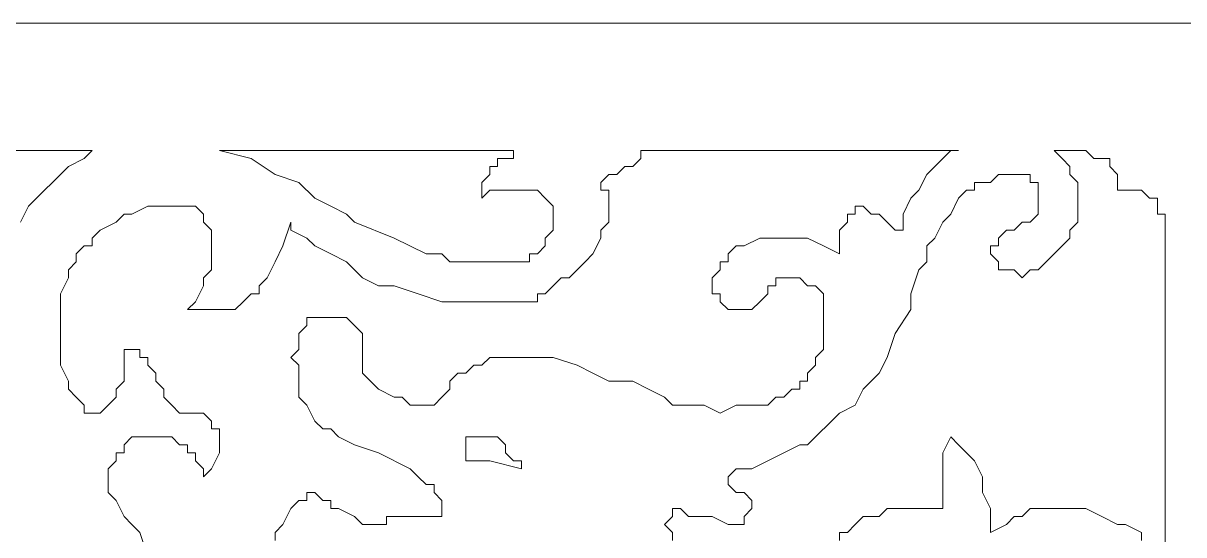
# Model space of a CAD drawing. Extents: x -66030 to 95157, y -13132 to 45879.
# Drawn here: x -61371 to -60801, y 8812 to 9063 of the extents above; entities that cross this region are included whole.
import ezdxf

# ---------------------------------------------------------------- set-up
doc = ezdxf.new("R2010")
doc.units = 0
doc.header["$LTSCALE"] = 100
doc.header["$MEASUREMENT"] = 0
doc.layers.get('0').update_dxf_attribs({"linetype": 'CONTINUOUS'})

msp = doc.modelspace()

# ---------------------------------------------------------------- linework, layer by layer
at = {"lineweight": 0}
for points in [[(-60743.21, 9063.17), (-62168.88, 9063.17)], [(-60743.21, 9063.17), (-62168.88, 9063.17)], [(-61571.27, 9000.67), (-61336.91, 9000.67), (-61336.91, 9000.67), (-61340.82, 8996.77), (-61348.63, 8992.86), (-61352.54, 8988.96), (-61356.44, 8985.05), (-61360.35, 8981.15), (-61364.25, 8977.24), (-61368.16, 8973.33), (-61372.07, 8965.52)], [(-61571.27, 9000.67), (-61336.91, 9000.67), (-61336.91, 9000.67), (-61340.82, 8996.77), (-61348.63, 8992.86), (-61352.54, 8988.96), (-61356.44, 8985.05), (-61360.35, 8981.15), (-61364.25, 8977.24), (-61368.16, 8973.33), (-61372.07, 8965.52)], [(-61309.57, 8801.47), (-61313.48, 8813.19), (-61317.38, 8817.09), (-61321.29, 8821), (-61325.19, 8828.81), (-61329.1, 8832.72), (-61329.1, 8836.62), (-61329.1, 8840.53), (-61329.1, 8844.44), (-61325.19, 8848.34), (-61325.19, 8852.25), (-61321.29, 8852.25), (-61321.29, 8856.15), (-61317.38, 8860.06), (-61313.48, 8860.06), (-61309.57, 8860.06), (-61305.66, 8860.06), (-61301.76, 8860.06), (-61301.76, 8860.06), (-61297.85, 8860.06), (-61293.95, 8856.15), (-61290.04, 8856.15), (-61290.04, 8852.25), (-61286.13, 8852.25), (-61286.13, 8848.34), (-61282.23, 8844.44), (-61282.23, 8840.53), (-61278.32, 8844.44), (-61278.32, 8844.44), (-61274.42, 8852.25), (-61274.42, 8856.15), (-61274.42, 8856.15), (-61274.42, 8860.06), (-61274.42, 8863.97), (-61278.32, 8863.97), (-61278.32, 8867.87), (-61278.32, 8867.87), (-61282.23, 8871.78), (-61286.13, 8871.78), (-61293.95, 8871.78), (-61297.85, 8875.68), (-61301.76, 8879.59), (-61301.76, 8883.5), (-61305.66, 8887.4), (-61305.66, 8891.31), (-61309.57, 8895.21), (-61309.57, 8899.12), (-61313.48, 8899.12), (-61313.48, 8903.03), (-61317.38, 8903.03), (-61321.29, 8903.03), (-61321.29, 8899.12), (-61321.29, 8895.21), (-61321.29, 8891.31), (-61321.29, 8887.4), (-61325.19, 8883.5), (-61325.19, 8879.59), (-61329.1, 8875.68), (-61329.1, 8875.68), (-61333.01, 8871.78), (-61336.91, 8871.78), (-61336.91, 8871.78), (-61340.82, 8871.78), (-61340.82, 8875.68), (-61344.72, 8879.59), (-61344.72, 8879.59), (-61348.63, 8883.5), (-61348.63, 8887.4), (-61352.54, 8895.21), (-61352.54, 8899.12), (-61352.54, 8906.93), (-61352.54, 8914.74), (-61352.54, 8922.56), (-61352.54, 8930.37), (-61348.63, 8938.18), (-61348.63, 8942.09), (-61344.72, 8945.99), (-61344.72, 8949.9), (-61340.82, 8953.8), (-61336.91, 8953.8), (-61336.91, 8957.71), (-61333.01, 8961.62), (-61325.19, 8965.52), (-61321.29, 8969.43), (-61317.38, 8969.43), (-61309.57, 8973.33), (-61301.76, 8973.33), (-61293.95, 8973.33), (-61286.13, 8973.33), (-61286.13, 8973.33), (-61282.23, 8969.43), (-61282.23, 8965.52), (-61278.32, 8961.62), (-61278.32, 8957.71), (-61278.32, 8953.8), (-61278.32, 8953.8), (-61278.32, 8949.9), (-61278.32, 8942.09), (-61282.23, 8938.18), (-61282.23, 8934.27), (-61286.13, 8926.46), (-61290.04, 8922.56), (-61290.04, 8922.56), (-61286.13, 8922.56), (-61282.23, 8922.56), (-61278.32, 8922.56), (-61274.42, 8922.56), (-61270.51, 8922.56), (-61266.6, 8922.56), (-61262.7, 8926.46), (-61258.79, 8930.37), (-61254.89, 8930.37), (-61254.89, 8934.27), (-61250.98, 8938.18), (-61247.08, 8945.99), (-61243.17, 8953.8), (-61239.26, 8965.52), (-61239.26, 8961.62), (-61231.45, 8957.71), (-61227.55, 8953.8), (-61219.73, 8949.9), (-61211.92, 8945.99), (-61204.11, 8938.18), (-61196.3, 8934.27), (-61188.49, 8934.27), (-61176.77, 8930.37), (-61165.05, 8926.46), (-61153.33, 8926.46), (-61149.43, 8926.46), (-61145.52, 8926.46), (-61137.71, 8926.46), (-61129.9, 8926.46), (-61125.99, 8926.46), (-61118.18, 8926.46), (-61118.18, 8930.37), (-61114.27, 8930.37), (-61106.46, 8938.18), (-61102.55, 8938.18), (-61098.65, 8942.09), (-61094.74, 8945.99), (-61090.84, 8949.9), (-61086.93, 8957.71), (-61086.93, 8961.62), (-61083.02, 8965.52), (-61083.02, 8969.43), (-61083.02, 8973.33), (-61083.02, 8977.24), (-61083.02, 8981.15), (-61086.93, 8981.15), (-61086.93, 8985.05), (-61083.02, 8988.96), (-61079.12, 8988.96), (-61079.12, 8988.96), (-61075.21, 8992.86), (-61071.31, 8992.86), (-61071.31, 8992.86), (-61067.4, 8996.77), (-61067.4, 8996.77), (-61067.4, 9000.67), (-61067.4, 9000.67), (-60911.16, 9000.67), (-60911.16, 9000.67), (-60915.07, 9000.67), (-60918.97, 8996.77), (-60922.88, 8992.86), (-60926.79, 8988.96), (-60930.69, 8981.15), (-60934.6, 8977.24), (-60938.5, 8969.43), (-60938.5, 8961.62), (-60942.41, 8961.62), (-60946.32, 8965.52), (-60950.22, 8969.43), (-60950.22, 8969.43), (-60954.13, 8969.43), (-60958.03, 8973.33), (-60958.03, 8973.33), (-60961.94, 8973.33), (-60961.94, 8969.43), (-60965.85, 8969.43), (-60965.85, 8969.43), (-60965.85, 8965.52), (-60969.75, 8961.62), (-60969.75, 8957.71), (-60969.75, 8949.9), (-60969.75, 8949.9), (-60977.56, 8953.8), (-60985.38, 8957.71), (-60989.28, 8957.71), (-60993.19, 8957.71), (-61001, 8957.71), (-61004.91, 8957.71), (-61008.81, 8957.71), (-61016.62, 8953.8), (-61016.62, 8953.8), (-61020.53, 8953.8), (-61024.43, 8949.9), (-61024.43, 8945.99), (-61028.34, 8945.99), (-61028.34, 8942.09), (-61032.25, 8938.18), (-61032.25, 8934.27), (-61032.25, 8930.37), (-61028.34, 8930.37), (-61028.34, 8926.46), (-61028.34, 8926.46), (-61024.43, 8922.56), (-61024.43, 8922.56), (-61020.53, 8922.56), (-61020.53, 8922.56), (-61016.62, 8922.56), (-61012.72, 8922.56), (-61012.72, 8922.56), (-61008.81, 8926.46), (-61004.91, 8930.37), (-61004.91, 8934.27), (-61001, 8934.27), (-61001, 8934.27), (-61001, 8938.18), (-60997.09, 8938.18), (-60993.19, 8938.18), (-60993.19, 8938.18), (-60989.28, 8938.18), (-60985.38, 8934.27), (-60981.47, 8934.27), (-60977.56, 8930.37), (-60977.56, 8926.46), (-60977.56, 8922.56), (-60977.56, 8918.65), (-60977.56, 8914.74), (-60977.56, 8906.93), (-60977.56, 8903.03), (-60981.47, 8899.12), (-60981.47, 8895.21), (-60985.38, 8891.31), (-60985.38, 8887.4), (-60989.28, 8887.4), (-60989.28, 8883.5), (-60993.19, 8883.5), (-60997.09, 8879.59), (-61001, 8879.59), (-61004.91, 8875.68), (-61008.81, 8875.68), (-61016.62, 8875.68), (-61020.53, 8875.68), (-61028.34, 8871.78), (-61036.15, 8875.68), (-61040.06, 8875.68), (-61051.78, 8875.68), (-61055.68, 8879.59), (-61063.49, 8883.5), (-61071.31, 8887.4), (-61083.02, 8887.4), (-61090.84, 8891.31), (-61098.65, 8895.21), (-61110.37, 8899.12), (-61118.18, 8899.12), (-61125.99, 8899.12), (-61129.9, 8899.12), (-61133.8, 8899.12), (-61137.71, 8899.12), (-61141.61, 8899.12), (-61145.52, 8895.21), (-61149.43, 8895.21), (-61153.33, 8891.31), (-61157.24, 8891.31), (-61161.14, 8887.4), (-61161.14, 8883.5), (-61165.05, 8879.59), (-61165.05, 8879.59), (-61165.05, 8879.59), (-61168.96, 8875.68), (-61168.96, 8875.68), (-61172.86, 8875.68), (-61176.77, 8875.68), (-61180.67, 8875.68), (-61180.67, 8875.68), (-61184.58, 8879.59), (-61188.49, 8879.59), (-61196.3, 8883.5), (-61200.2, 8887.4), (-61204.11, 8891.31), (-61204.11, 8891.31), (-61204.11, 8899.12), (-61204.11, 8903.03), (-61204.11, 8906.93), (-61204.11, 8910.84), (-61208.02, 8914.74), (-61208.02, 8914.74), (-61211.92, 8918.65), (-61211.92, 8918.65), (-61215.83, 8918.65), (-61219.73, 8918.65), (-61223.64, 8918.65), (-61231.45, 8918.65), (-61231.45, 8914.74), (-61231.45, 8914.74), (-61235.36, 8910.84), (-61235.36, 8903.03), (-61235.36, 8903.03), (-61239.26, 8899.12), (-61235.36, 8895.21), (-61235.36, 8887.4), (-61235.36, 8883.5), (-61235.36, 8879.59), (-61231.45, 8875.68), (-61227.55, 8867.87), (-61227.55, 8867.87), (-61223.64, 8863.97), (-61219.73, 8863.97), (-61215.83, 8860.06), (-61208.02, 8856.15), (-61196.3, 8852.25), (-61180.67, 8844.44), (-61180.67, 8844.44), (-61176.77, 8840.53), (-61172.86, 8836.62), (-61168.96, 8836.62), (-61168.96, 8832.72), (-61168.96, 8832.72), (-61165.05, 8828.81), (-61165.05, 8828.81), (-61165.05, 8824.91), (-61165.05, 8821), (-61165.05, 8821), (-61168.96, 8821), (-61172.86, 8821), (-61176.77, 8821), (-61180.67, 8821), (-61184.58, 8821), (-61188.49, 8821), (-61192.39, 8821), (-61192.39, 8817.09), (-61192.39, 8817.09), (-61196.3, 8817.09), (-61196.3, 8817.09), (-61200.2, 8817.09), (-61204.11, 8817.09), (-61208.02, 8821), (-61215.83, 8824.91), (-61215.83, 8824.91), (-61219.73, 8824.91), (-61219.73, 8828.81), (-61219.73, 8828.81), (-61223.64, 8828.81), (-61223.64, 8828.81), (-61227.55, 8832.72), (-61231.45, 8832.72), (-61231.45, 8828.81), (-61235.36, 8828.81), (-61239.26, 8824.91), (-61239.26, 8824.91), (-61243.17, 8817.09), (-61247.08, 8813.19), (-61247.08, 8813.19), (-61247.08, 8809.28)], [(-61309.57, 8801.47), (-61313.48, 8813.19), (-61317.38, 8817.09), (-61321.29, 8821), (-61325.19, 8828.81), (-61329.1, 8832.72), (-61329.1, 8836.62), (-61329.1, 8840.53), (-61329.1, 8844.44), (-61325.19, 8848.34), (-61325.19, 8852.25), (-61321.29, 8852.25), (-61321.29, 8856.15), (-61317.38, 8860.06), (-61313.48, 8860.06), (-61309.57, 8860.06), (-61305.66, 8860.06), (-61301.76, 8860.06), (-61301.76, 8860.06), (-61297.85, 8860.06), (-61293.95, 8856.15), (-61290.04, 8856.15), (-61290.04, 8852.25), (-61286.13, 8852.25), (-61286.13, 8848.34), (-61282.23, 8844.44), (-61282.23, 8840.53), (-61278.32, 8844.44), (-61278.32, 8844.44), (-61274.42, 8852.25), (-61274.42, 8856.15), (-61274.42, 8856.15), (-61274.42, 8860.06), (-61274.42, 8863.97), (-61278.32, 8863.97), (-61278.32, 8867.87), (-61278.32, 8867.87), (-61282.23, 8871.78), (-61286.13, 8871.78), (-61293.95, 8871.78), (-61297.85, 8875.68), (-61301.76, 8879.59), (-61301.76, 8883.5), (-61305.66, 8887.4), (-61305.66, 8891.31), (-61309.57, 8895.21), (-61309.57, 8899.12), (-61313.48, 8899.12), (-61313.48, 8903.03), (-61317.38, 8903.03), (-61321.29, 8903.03), (-61321.29, 8899.12), (-61321.29, 8895.21), (-61321.29, 8891.31), (-61321.29, 8887.4), (-61325.19, 8883.5), (-61325.19, 8879.59), (-61329.1, 8875.68), (-61329.1, 8875.68), (-61333.01, 8871.78), (-61336.91, 8871.78), (-61336.91, 8871.78), (-61340.82, 8871.78), (-61340.82, 8875.68), (-61344.72, 8879.59), (-61344.72, 8879.59), (-61348.63, 8883.5), (-61348.63, 8887.4), (-61352.54, 8895.21), (-61352.54, 8899.12), (-61352.54, 8906.93), (-61352.54, 8914.74), (-61352.54, 8922.56), (-61352.54, 8930.37), (-61348.63, 8938.18), (-61348.63, 8942.09), (-61344.72, 8945.99), (-61344.72, 8949.9), (-61340.82, 8953.8), (-61336.91, 8953.8), (-61336.91, 8957.71), (-61333.01, 8961.62), (-61325.19, 8965.52), (-61321.29, 8969.43), (-61317.38, 8969.43), (-61309.57, 8973.33), (-61301.76, 8973.33), (-61293.95, 8973.33), (-61286.13, 8973.33), (-61286.13, 8973.33), (-61282.23, 8969.43), (-61282.23, 8965.52), (-61278.32, 8961.62), (-61278.32, 8957.71), (-61278.32, 8953.8), (-61278.32, 8953.8), (-61278.32, 8949.9), (-61278.32, 8942.09), (-61282.23, 8938.18), (-61282.23, 8934.27), (-61286.13, 8926.46), (-61290.04, 8922.56), (-61290.04, 8922.56), (-61286.13, 8922.56), (-61282.23, 8922.56), (-61278.32, 8922.56), (-61274.42, 8922.56), (-61270.51, 8922.56), (-61266.6, 8922.56), (-61262.7, 8926.46), (-61258.79, 8930.37), (-61254.89, 8930.37), (-61254.89, 8934.27), (-61250.98, 8938.18), (-61247.08, 8945.99), (-61243.17, 8953.8), (-61239.26, 8965.52), (-61239.26, 8961.62), (-61231.45, 8957.71), (-61227.55, 8953.8), (-61219.73, 8949.9), (-61211.92, 8945.99), (-61204.11, 8938.18), (-61196.3, 8934.27), (-61188.49, 8934.27), (-61176.77, 8930.37), (-61165.05, 8926.46), (-61153.33, 8926.46), (-61149.43, 8926.46), (-61145.52, 8926.46), (-61137.71, 8926.46), (-61129.9, 8926.46), (-61125.99, 8926.46), (-61118.18, 8926.46), (-61118.18, 8930.37), (-61114.27, 8930.37), (-61106.46, 8938.18), (-61102.55, 8938.18), (-61098.65, 8942.09), (-61094.74, 8945.99), (-61090.84, 8949.9), (-61086.93, 8957.71), (-61086.93, 8961.62), (-61083.02, 8965.52), (-61083.02, 8969.43), (-61083.02, 8973.33), (-61083.02, 8977.24), (-61083.02, 8981.15), (-61086.93, 8981.15), (-61086.93, 8985.05), (-61083.02, 8988.96), (-61079.12, 8988.96), (-61079.12, 8988.96), (-61075.21, 8992.86), (-61071.31, 8992.86), (-61071.31, 8992.86), (-61067.4, 8996.77), (-61067.4, 8996.77), (-61067.4, 9000.67), (-61067.4, 9000.67), (-60911.16, 9000.67), (-60911.16, 9000.67), (-60915.07, 9000.67), (-60918.97, 8996.77), (-60922.88, 8992.86), (-60926.79, 8988.96), (-60930.69, 8981.15), (-60934.6, 8977.24), (-60938.5, 8969.43), (-60938.5, 8961.62), (-60942.41, 8961.62), (-60946.32, 8965.52), (-60950.22, 8969.43), (-60950.22, 8969.43), (-60954.13, 8969.43), (-60958.03, 8973.33), (-60958.03, 8973.33), (-60961.94, 8973.33), (-60961.94, 8969.43), (-60965.85, 8969.43), (-60965.85, 8969.43), (-60965.85, 8965.52), (-60969.75, 8961.62), (-60969.75, 8957.71), (-60969.75, 8949.9), (-60969.75, 8949.9), (-60977.56, 8953.8), (-60985.38, 8957.71), (-60989.28, 8957.71), (-60993.19, 8957.71), (-61001, 8957.71), (-61004.91, 8957.71), (-61008.81, 8957.71), (-61016.62, 8953.8), (-61016.62, 8953.8), (-61020.53, 8953.8), (-61024.43, 8949.9), (-61024.43, 8945.99), (-61028.34, 8945.99), (-61028.34, 8942.09), (-61032.25, 8938.18), (-61032.25, 8934.27), (-61032.25, 8930.37), (-61028.34, 8930.37), (-61028.34, 8926.46), (-61028.34, 8926.46), (-61024.43, 8922.56), (-61024.43, 8922.56), (-61020.53, 8922.56), (-61020.53, 8922.56), (-61016.62, 8922.56), (-61012.72, 8922.56), (-61012.72, 8922.56), (-61008.81, 8926.46), (-61004.91, 8930.37), (-61004.91, 8934.27), (-61001, 8934.27), (-61001, 8934.27), (-61001, 8938.18), (-60997.09, 8938.18), (-60993.19, 8938.18), (-60993.19, 8938.18), (-60989.28, 8938.18), (-60985.38, 8934.27), (-60981.47, 8934.27), (-60977.56, 8930.37), (-60977.56, 8926.46), (-60977.56, 8922.56), (-60977.56, 8918.65), (-60977.56, 8914.74), (-60977.56, 8906.93), (-60977.56, 8903.03), (-60981.47, 8899.12), (-60981.47, 8895.21), (-60985.38, 8891.31), (-60985.38, 8887.4), (-60989.28, 8887.4), (-60989.28, 8883.5), (-60993.19, 8883.5), (-60997.09, 8879.59), (-61001, 8879.59), (-61004.91, 8875.68), (-61008.81, 8875.68), (-61016.62, 8875.68), (-61020.53, 8875.68), (-61028.34, 8871.78), (-61036.15, 8875.68), (-61040.06, 8875.68), (-61051.78, 8875.68), (-61055.68, 8879.59), (-61063.49, 8883.5), (-61071.31, 8887.4), (-61083.02, 8887.4), (-61090.84, 8891.31), (-61098.65, 8895.21), (-61110.37, 8899.12), (-61118.18, 8899.12), (-61125.99, 8899.12), (-61129.9, 8899.12), (-61133.8, 8899.12), (-61137.71, 8899.12), (-61141.61, 8899.12), (-61145.52, 8895.21), (-61149.43, 8895.21), (-61153.33, 8891.31), (-61157.24, 8891.31), (-61161.14, 8887.4), (-61161.14, 8883.5), (-61165.05, 8879.59), (-61165.05, 8879.59), (-61165.05, 8879.59), (-61168.96, 8875.68), (-61168.96, 8875.68), (-61172.86, 8875.68), (-61176.77, 8875.68), (-61180.67, 8875.68), (-61180.67, 8875.68), (-61184.58, 8879.59), (-61188.49, 8879.59), (-61196.3, 8883.5), (-61200.2, 8887.4), (-61204.11, 8891.31), (-61204.11, 8891.31), (-61204.11, 8899.12), (-61204.11, 8903.03), (-61204.11, 8906.93), (-61204.11, 8910.84), (-61208.02, 8914.74), (-61208.02, 8914.74), (-61211.92, 8918.65), (-61211.92, 8918.65), (-61215.83, 8918.65), (-61219.73, 8918.65), (-61223.64, 8918.65), (-61231.45, 8918.65), (-61231.45, 8914.74), (-61231.45, 8914.74), (-61235.36, 8910.84), (-61235.36, 8903.03), (-61235.36, 8903.03), (-61239.26, 8899.12), (-61235.36, 8895.21), (-61235.36, 8887.4), (-61235.36, 8883.5), (-61235.36, 8879.59), (-61231.45, 8875.68), (-61227.55, 8867.87), (-61227.55, 8867.87), (-61223.64, 8863.97), (-61219.73, 8863.97), (-61215.83, 8860.06), (-61208.02, 8856.15), (-61196.3, 8852.25), (-61180.67, 8844.44), (-61180.67, 8844.44), (-61176.77, 8840.53), (-61172.86, 8836.62), (-61168.96, 8836.62), (-61168.96, 8832.72), (-61168.96, 8832.72), (-61165.05, 8828.81), (-61165.05, 8828.81), (-61165.05, 8824.91), (-61165.05, 8821), (-61165.05, 8821), (-61168.96, 8821), (-61172.86, 8821), (-61176.77, 8821), (-61180.67, 8821), (-61184.58, 8821), (-61188.49, 8821), (-61192.39, 8821), (-61192.39, 8817.09), (-61192.39, 8817.09), (-61196.3, 8817.09), (-61196.3, 8817.09), (-61200.2, 8817.09), (-61204.11, 8817.09), (-61208.02, 8821), (-61215.83, 8824.91), (-61215.83, 8824.91), (-61219.73, 8824.91), (-61219.73, 8828.81), (-61219.73, 8828.81), (-61223.64, 8828.81), (-61223.64, 8828.81), (-61227.55, 8832.72), (-61231.45, 8832.72), (-61231.45, 8828.81), (-61235.36, 8828.81), (-61239.26, 8824.91), (-61239.26, 8824.91), (-61243.17, 8817.09), (-61247.08, 8813.19), (-61247.08, 8813.19), (-61247.08, 8809.28)], [(-61051.78, 8809.28), (-61051.78, 8813.19), (-61055.68, 8817.09), (-61055.68, 8817.09), (-61051.78, 8821), (-61051.78, 8821), (-61051.78, 8824.91), (-61047.87, 8824.91), (-61043.96, 8821), (-61036.15, 8821), (-61032.25, 8821), (-61024.43, 8817.09), (-61020.53, 8817.09), (-61020.53, 8817.09), (-61016.62, 8817.09), (-61016.62, 8821), (-61016.62, 8821), (-61012.72, 8824.91), (-61012.72, 8824.91), (-61012.72, 8824.91), (-61012.72, 8828.81), (-61012.72, 8828.81), (-61012.72, 8828.81), (-61016.62, 8832.72), (-61016.62, 8832.72), (-61020.53, 8832.72), (-61024.43, 8836.62), (-61024.43, 8836.62), (-61024.43, 8840.53), (-61024.43, 8840.53), (-61020.53, 8844.44), (-61016.62, 8844.44), (-61012.72, 8844.44), (-61004.91, 8848.34), (-61004.91, 8848.34), (-60997.09, 8852.25), (-60989.28, 8856.15), (-60985.38, 8856.15), (-60981.47, 8860.06), (-60973.66, 8867.87), (-60969.75, 8871.78), (-60961.94, 8875.68), (-60958.03, 8883.5), (-60950.22, 8891.31), (-60946.32, 8899.12), (-60942.41, 8910.84), (-60934.6, 8922.56), (-60934.6, 8922.56), (-60934.6, 8930.37), (-60930.69, 8942.09), (-60926.79, 8945.99), (-60926.79, 8953.8), (-60922.88, 8957.71), (-60918.97, 8965.52), (-60915.07, 8969.43), (-60911.16, 8977.24), (-60911.16, 8977.24), (-60907.26, 8981.15), (-60903.35, 8981.15), (-60903.35, 8985.05), (-60899.44, 8985.05), (-60895.54, 8985.05), (-60891.63, 8988.96), (-60887.73, 8988.96), (-60883.82, 8988.96), (-60879.91, 8988.96), (-60879.91, 8988.96), (-60876.01, 8988.96), (-60876.01, 8985.05), (-60872.1, 8985.05), (-60872.1, 8981.15), (-60872.1, 8981.15), (-60872.1, 8977.24), (-60872.1, 8973.33), (-60872.1, 8969.43), (-60876.01, 8965.52), (-60879.91, 8965.52), (-60883.82, 8961.62), (-60887.73, 8961.62), (-60891.63, 8957.71), (-60891.63, 8957.71), (-60891.63, 8953.8), (-60895.54, 8953.8), (-60895.54, 8949.9), (-60895.54, 8949.9), (-60891.63, 8945.99), (-60891.63, 8942.09), (-60891.63, 8942.09), (-60887.73, 8942.09), (-60883.82, 8942.09), (-60879.91, 8938.18), (-60876.01, 8942.09), (-60876.01, 8942.09), (-60872.1, 8942.09), (-60868.2, 8945.99), (-60864.29, 8949.9), (-60860.38, 8953.8), (-60856.48, 8957.71), (-60856.48, 8961.62), (-60856.48, 8961.62), (-60852.57, 8965.52), (-60852.57, 8969.43), (-60852.57, 8973.33), (-60852.57, 8973.33), (-60852.57, 8977.24), (-60852.57, 8981.15), (-60852.57, 8985.05), (-60856.48, 8988.96), (-60856.48, 8992.86), (-60860.38, 8996.77), (-60864.29, 9000.67), (-60856.48, 9000.67), (-60852.57, 9000.67), (-60848.67, 9000.67), (-60844.76, 8996.77), (-60840.85, 8996.77), (-60836.95, 8996.77), (-60836.95, 8992.86), (-60836.95, 8992.86), (-60833.04, 8988.96), (-60833.04, 8988.96), (-60833.04, 8985.05), (-60833.04, 8981.15), (-60833.04, 8981.15), (-60829.14, 8981.15), (-60825.23, 8981.15), (-60825.23, 8981.15), (-60821.32, 8981.15), (-60817.42, 8977.24), (-60817.42, 8977.24), (-60813.51, 8977.24), (-60813.51, 8973.33), (-60813.51, 8969.43), (-60809.61, 8969.43), (-60809.61, 8793.66)], [(-61051.78, 8809.28), (-61051.78, 8813.19), (-61055.68, 8817.09), (-61055.68, 8817.09), (-61051.78, 8821), (-61051.78, 8821), (-61051.78, 8824.91), (-61047.87, 8824.91), (-61043.96, 8821), (-61036.15, 8821), (-61032.25, 8821), (-61024.43, 8817.09), (-61020.53, 8817.09), (-61020.53, 8817.09), (-61016.62, 8817.09), (-61016.62, 8821), (-61016.62, 8821), (-61012.72, 8824.91), (-61012.72, 8824.91), (-61012.72, 8824.91), (-61012.72, 8828.81), (-61012.72, 8828.81), (-61012.72, 8828.81), (-61016.62, 8832.72), (-61016.62, 8832.72), (-61020.53, 8832.72), (-61024.43, 8836.62), (-61024.43, 8836.62), (-61024.43, 8840.53), (-61024.43, 8840.53), (-61020.53, 8844.44), (-61016.62, 8844.44), (-61012.72, 8844.44), (-61004.91, 8848.34), (-61004.91, 8848.34), (-60997.09, 8852.25), (-60989.28, 8856.15), (-60985.38, 8856.15), (-60981.47, 8860.06), (-60973.66, 8867.87), (-60969.75, 8871.78), (-60961.94, 8875.68), (-60958.03, 8883.5), (-60950.22, 8891.31), (-60946.32, 8899.12), (-60942.41, 8910.84), (-60934.6, 8922.56), (-60934.6, 8922.56), (-60934.6, 8930.37), (-60930.69, 8942.09), (-60926.79, 8945.99), (-60926.79, 8953.8), (-60922.88, 8957.71), (-60918.97, 8965.52), (-60915.07, 8969.43), (-60911.16, 8977.24), (-60911.16, 8977.24), (-60907.26, 8981.15), (-60903.35, 8981.15), (-60903.35, 8985.05), (-60899.44, 8985.05), (-60895.54, 8985.05), (-60891.63, 8988.96), (-60887.73, 8988.96), (-60883.82, 8988.96), (-60879.91, 8988.96), (-60879.91, 8988.96), (-60876.01, 8988.96), (-60876.01, 8985.05), (-60872.1, 8985.05), (-60872.1, 8981.15), (-60872.1, 8981.15), (-60872.1, 8977.24), (-60872.1, 8973.33), (-60872.1, 8969.43), (-60876.01, 8965.52), (-60879.91, 8965.52), (-60883.82, 8961.62), (-60887.73, 8961.62), (-60891.63, 8957.71), (-60891.63, 8957.71), (-60891.63, 8953.8), (-60895.54, 8953.8), (-60895.54, 8949.9), (-60895.54, 8949.9), (-60891.63, 8945.99), (-60891.63, 8942.09), (-60891.63, 8942.09), (-60887.73, 8942.09), (-60883.82, 8942.09), (-60879.91, 8938.18), (-60876.01, 8942.09), (-60876.01, 8942.09), (-60872.1, 8942.09), (-60868.2, 8945.99), (-60864.29, 8949.9), (-60860.38, 8953.8), (-60856.48, 8957.71), (-60856.48, 8961.62), (-60856.48, 8961.62), (-60852.57, 8965.52), (-60852.57, 8969.43), (-60852.57, 8973.33), (-60852.57, 8973.33), (-60852.57, 8977.24), (-60852.57, 8981.15), (-60852.57, 8985.05), (-60856.48, 8988.96), (-60856.48, 8992.86), (-60860.38, 8996.77), (-60864.29, 9000.67), (-60856.48, 9000.67), (-60852.57, 9000.67), (-60848.67, 9000.67), (-60844.76, 8996.77), (-60840.85, 8996.77), (-60836.95, 8996.77), (-60836.95, 8992.86), (-60836.95, 8992.86), (-60833.04, 8988.96), (-60833.04, 8988.96), (-60833.04, 8985.05), (-60833.04, 8981.15), (-60833.04, 8981.15), (-60829.14, 8981.15), (-60825.23, 8981.15), (-60825.23, 8981.15), (-60821.32, 8981.15), (-60817.42, 8977.24), (-60817.42, 8977.24), (-60813.51, 8977.24), (-60813.51, 8973.33), (-60813.51, 8969.43), (-60809.61, 8969.43), (-60809.61, 8793.66)], [(-60821.32, 8809.28), (-60821.32, 8813.19), (-60829.14, 8817.09), (-60833.04, 8817.09), (-60840.85, 8821), (-60848.67, 8824.91), (-60852.57, 8824.91), (-60856.48, 8824.91), (-60860.38, 8824.91), (-60868.2, 8824.91), (-60876.01, 8824.91), (-60879.91, 8821), (-60883.82, 8821), (-60887.73, 8817.09), (-60895.54, 8813.19), (-60895.54, 8821), (-60895.54, 8824.91), (-60899.44, 8832.72), (-60899.44, 8840.53), (-60903.35, 8848.34), (-60907.26, 8852.25), (-60911.16, 8856.15), (-60911.16, 8856.15), (-60915.07, 8860.06), (-60915.07, 8860.06), (-60918.97, 8852.25), (-60918.97, 8844.44), (-60918.97, 8836.62), (-60918.97, 8832.72), (-60918.97, 8824.91), (-60918.97, 8824.91), (-60926.79, 8824.91), (-60930.69, 8824.91), (-60934.6, 8824.91), (-60942.41, 8824.91), (-60946.32, 8824.91), (-60950.22, 8821), (-60954.13, 8821), (-60958.03, 8821), (-60961.94, 8817.09), (-60965.85, 8813.19), (-60969.75, 8813.19), (-60969.75, 8809.28)], [(-60821.32, 8809.28), (-60821.32, 8813.19), (-60829.14, 8817.09), (-60833.04, 8817.09), (-60840.85, 8821), (-60848.67, 8824.91), (-60852.57, 8824.91), (-60856.48, 8824.91), (-60860.38, 8824.91), (-60868.2, 8824.91), (-60876.01, 8824.91), (-60879.91, 8821), (-60883.82, 8821), (-60887.73, 8817.09), (-60895.54, 8813.19), (-60895.54, 8821), (-60895.54, 8824.91), (-60899.44, 8832.72), (-60899.44, 8840.53), (-60903.35, 8848.34), (-60907.26, 8852.25), (-60911.16, 8856.15), (-60911.16, 8856.15), (-60915.07, 8860.06), (-60915.07, 8860.06), (-60918.97, 8852.25), (-60918.97, 8844.44), (-60918.97, 8836.62), (-60918.97, 8832.72), (-60918.97, 8824.91), (-60918.97, 8824.91), (-60926.79, 8824.91), (-60930.69, 8824.91), (-60934.6, 8824.91), (-60942.41, 8824.91), (-60946.32, 8824.91), (-60950.22, 8821), (-60954.13, 8821), (-60958.03, 8821), (-60961.94, 8817.09), (-60965.85, 8813.19), (-60969.75, 8813.19), (-60969.75, 8809.28)]]:
    msp.add_lwpolyline(points, dxfattribs=at)
for points in [[(-61129.9, 9000.67), (-61129.9, 9000.67), (-61129.9, 8996.77), (-61129.9, 8996.77), (-61133.8, 8996.77), (-61137.71, 8996.77), (-61137.71, 8992.86), (-61141.61, 8992.86), (-61141.61, 8992.86), (-61141.61, 8988.96), (-61141.61, 8988.96), (-61145.52, 8985.05), (-61145.52, 8981.15), (-61145.52, 8977.24), (-61141.61, 8981.15), (-61133.8, 8981.15), (-61129.9, 8981.15), (-61125.99, 8981.15), (-61122.08, 8981.15), (-61122.08, 8981.15), (-61118.18, 8981.15), (-61114.27, 8977.24), (-61114.27, 8977.24), (-61110.37, 8973.33), (-61110.37, 8969.43), (-61110.37, 8965.52), (-61110.37, 8965.52), (-61110.37, 8961.62), (-61114.27, 8957.71), (-61114.27, 8953.8), (-61114.27, 8953.8), (-61118.18, 8949.9), (-61118.18, 8949.9), (-61122.08, 8949.9), (-61122.08, 8945.99), (-61125.99, 8945.99), (-61129.9, 8945.99), (-61129.9, 8945.99), (-61133.8, 8945.99), (-61137.71, 8945.99), (-61145.52, 8945.99), (-61149.43, 8945.99), (-61153.33, 8945.99), (-61161.14, 8945.99), (-61165.05, 8949.9), (-61172.86, 8949.9), (-61188.49, 8957.71), (-61208.02, 8965.52), (-61211.92, 8969.43), (-61219.73, 8973.33), (-61227.55, 8977.24), (-61235.36, 8985.05), (-61247.08, 8988.96), (-61258.79, 8996.77), (-61274.42, 9000.67), (-61129.9, 9000.67)], [(-61129.9, 9000.67), (-61129.9, 9000.67), (-61129.9, 8996.77), (-61129.9, 8996.77), (-61133.8, 8996.77), (-61137.71, 8996.77), (-61137.71, 8992.86), (-61141.61, 8992.86), (-61141.61, 8992.86), (-61141.61, 8988.96), (-61141.61, 8988.96), (-61145.52, 8985.05), (-61145.52, 8981.15), (-61145.52, 8977.24), (-61141.61, 8981.15), (-61133.8, 8981.15), (-61129.9, 8981.15), (-61125.99, 8981.15), (-61122.08, 8981.15), (-61122.08, 8981.15), (-61118.18, 8981.15), (-61114.27, 8977.24), (-61114.27, 8977.24), (-61110.37, 8973.33), (-61110.37, 8969.43), (-61110.37, 8965.52), (-61110.37, 8965.52), (-61110.37, 8961.62), (-61114.27, 8957.71), (-61114.27, 8953.8), (-61114.27, 8953.8), (-61118.18, 8949.9), (-61118.18, 8949.9), (-61122.08, 8949.9), (-61122.08, 8945.99), (-61125.99, 8945.99), (-61129.9, 8945.99), (-61129.9, 8945.99), (-61133.8, 8945.99), (-61137.71, 8945.99), (-61145.52, 8945.99), (-61149.43, 8945.99), (-61153.33, 8945.99), (-61161.14, 8945.99), (-61165.05, 8949.9), (-61172.86, 8949.9), (-61188.49, 8957.71), (-61208.02, 8965.52), (-61211.92, 8969.43), (-61219.73, 8973.33), (-61227.55, 8977.24), (-61235.36, 8985.05), (-61247.08, 8988.96), (-61258.79, 8996.77), (-61274.42, 9000.67), (-61129.9, 9000.67)], [(-61141.61, 8848.34), (-61125.99, 8844.44), (-61125.99, 8848.34), (-61129.9, 8848.34), (-61133.8, 8852.25), (-61133.8, 8856.15), (-61133.8, 8856.15), (-61137.71, 8860.06), (-61141.61, 8860.06), (-61141.61, 8860.06), (-61145.52, 8860.06), (-61149.43, 8860.06), (-61153.33, 8860.06), (-61153.33, 8860.06), (-61153.33, 8856.15), (-61153.33, 8856.15), (-61153.33, 8852.25), (-61153.33, 8852.25), (-61153.33, 8852.25), (-61153.33, 8848.34), (-61149.43, 8848.34), (-61149.43, 8848.34), (-61145.52, 8848.34), (-61141.61, 8848.34)], [(-61141.61, 8848.34), (-61125.99, 8844.44), (-61125.99, 8848.34), (-61129.9, 8848.34), (-61133.8, 8852.25), (-61133.8, 8856.15), (-61133.8, 8856.15), (-61137.71, 8860.06), (-61141.61, 8860.06), (-61141.61, 8860.06), (-61145.52, 8860.06), (-61149.43, 8860.06), (-61153.33, 8860.06), (-61153.33, 8860.06), (-61153.33, 8856.15), (-61153.33, 8856.15), (-61153.33, 8852.25), (-61153.33, 8852.25), (-61153.33, 8852.25), (-61153.33, 8848.34), (-61149.43, 8848.34), (-61149.43, 8848.34), (-61145.52, 8848.34), (-61141.61, 8848.34)]]:
    msp.add_lwpolyline(points, close=True, dxfattribs=at)

doc.saveas('drawing.dxf')
